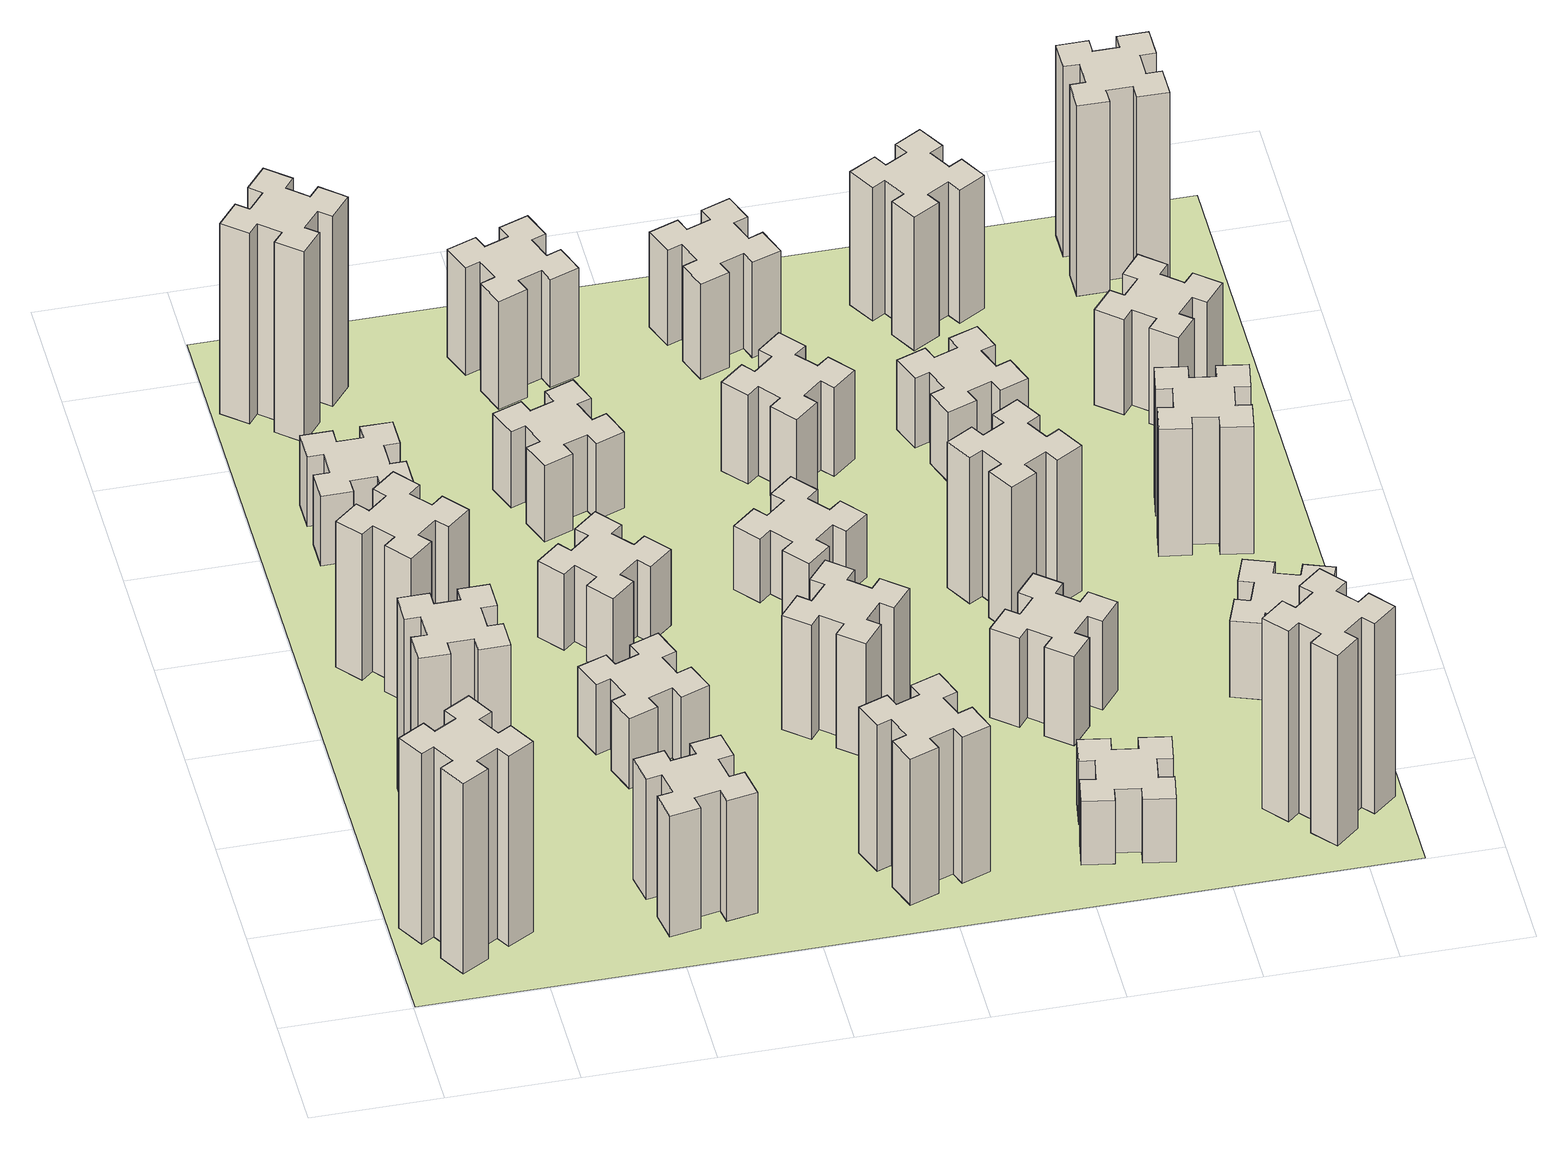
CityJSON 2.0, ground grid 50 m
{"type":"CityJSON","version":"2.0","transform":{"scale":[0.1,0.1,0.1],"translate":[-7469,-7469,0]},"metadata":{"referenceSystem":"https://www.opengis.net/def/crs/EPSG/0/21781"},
"CityObjects":{
"building1":{"type":"Building","attributes":{"class":"1000","function":"1000","usage":"1000","yearOfConstruction":2016,"roofType":"1000","measuredHeight":90,"storeysAboveGround":30,"storeysBelowGround":0},"geometry":[{"type":"Solid","lod":"1","boundaries":[[[[0,1,2,3,4,5,6,7,8,9,10,11,12,13,14,15,16,17,18,19]],[[17,16,20,21]],[[16,15,22,20]],[[15,14,23,22]],[[14,13,24,23]],[[13,12,25,24]],[[12,11,26,25]],[[11,10,27,26]],[[10,9,28,27]],[[9,8,29,28]],[[8,7,30,29]],[[7,6,31,30]],[[6,5,32,31]],[[5,4,33,32]],[[4,3,34,33]],[[3,2,35,34]],[[2,1,36,35]],[[1,0,37,36]],[[0,19,38,37]],[[19,18,39,38]],[[18,17,21,39]],[[24,25,26,27,28,29,30,31,32,33,34,35,36,37,38,39,21,20,22,23]]]]}]},
"building2":{"type":"Building","attributes":{"class":"1000","function":"1000","usage":"1000","yearOfConstruction":2016,"roofType":"1000","measuredHeight":90,"storeysAboveGround":30,"storeysBelowGround":0},"geometry":[{"type":"Solid","lod":"1","boundaries":[[[[40,41,42,43,44,45,46,47,48,49,50,51,52,53,54,55,56,57,58,59]],[[57,56,60,61]],[[56,55,62,60]],[[55,54,63,62]],[[54,53,64,63]],[[53,52,65,64]],[[52,51,66,65]],[[51,50,67,66]],[[50,49,68,67]],[[49,48,69,68]],[[48,47,70,69]],[[47,46,71,70]],[[46,45,72,71]],[[45,44,73,72]],[[44,43,74,73]],[[43,42,75,74]],[[42,41,76,75]],[[41,40,77,76]],[[40,59,78,77]],[[59,58,79,78]],[[58,57,61,79]],[[64,65,66,67,68,69,70,71,72,73,74,75,76,77,78,79,61,60,62,63]]]]}]},
"building3":{"type":"Building","attributes":{"class":"1000","function":"1000","usage":"1000","yearOfConstruction":2016,"roofType":"1000","measuredHeight":69,"storeysAboveGround":30,"storeysBelowGround":0},"geometry":[{"type":"Solid","lod":"1","boundaries":[[[[80,81,82,83,84,85,86,87,88,89,90,91,92,93,94,95,96,97,98,99]],[[97,96,100,101]],[[96,95,102,100]],[[95,94,103,102]],[[94,93,104,103]],[[93,92,105,104]],[[92,91,106,105]],[[91,90,107,106]],[[90,89,108,107]],[[89,88,109,108]],[[88,87,110,109]],[[87,86,111,110]],[[86,85,112,111]],[[85,84,113,112]],[[84,83,114,113]],[[83,82,115,114]],[[82,81,116,115]],[[81,80,117,116]],[[80,99,118,117]],[[99,98,119,118]],[[98,97,101,119]],[[104,105,106,107,108,109,110,111,112,113,114,115,116,117,118,119,101,100,102,103]]]]}]},
"building4":{"type":"Building","attributes":{"class":"1000","function":"1000","usage":"1000","yearOfConstruction":2016,"roofType":"1000","measuredHeight":33,"storeysAboveGround":30,"storeysBelowGround":0},"geometry":[{"type":"Solid","lod":"1","boundaries":[[[[120,121,122,123,124,125,126,127,128,129,130,131,132,133,134,135,136,137,138,139]],[[137,136,140,141]],[[136,135,142,140]],[[135,134,143,142]],[[134,133,144,143]],[[133,132,145,144]],[[132,131,146,145]],[[131,130,147,146]],[[130,129,148,147]],[[129,128,149,148]],[[128,127,150,149]],[[127,126,151,150]],[[126,125,152,151]],[[125,124,153,152]],[[124,123,154,153]],[[123,122,155,154]],[[122,121,156,155]],[[121,120,157,156]],[[120,139,158,157]],[[139,138,159,158]],[[138,137,141,159]],[[144,145,146,147,148,149,150,151,152,153,154,155,156,157,158,159,141,140,142,143]]]]}]},
"building5":{"type":"Building","attributes":{"class":"1000","function":"1000","usage":"1000","yearOfConstruction":2016,"roofType":"1000","measuredHeight":57,"storeysAboveGround":30,"storeysBelowGround":0},"geometry":[{"type":"Solid","lod":"1","boundaries":[[[[160,161,162,163,164,165,166,167,168,169,170,171,172,173,174,175,176,177,178,179]],[[177,176,180,181]],[[176,175,182,180]],[[175,174,183,182]],[[174,173,184,183]],[[173,172,185,184]],[[172,171,186,185]],[[171,170,187,186]],[[170,169,188,187]],[[169,168,189,188]],[[168,167,190,189]],[[167,166,191,190]],[[166,165,192,191]],[[165,164,193,192]],[[164,163,194,193]],[[163,162,195,194]],[[162,161,196,195]],[[161,160,197,196]],[[160,179,198,197]],[[179,178,199,198]],[[178,177,181,199]],[[184,185,186,187,188,189,190,191,192,193,194,195,196,197,198,199,181,180,182,183]]]]}]},
"building6":{"type":"Building","attributes":{"class":"1000","function":"1000","usage":"1000","yearOfConstruction":2016,"roofType":"1000","measuredHeight":90,"storeysAboveGround":30,"storeysBelowGround":0},"geometry":[{"type":"Solid","lod":"1","boundaries":[[[[200,201,202,203,204,205,206,207,208,209,210,211,212,213,214,215,216,217,218,219]],[[217,216,220,221]],[[216,215,222,220]],[[215,214,223,222]],[[214,213,224,223]],[[213,212,225,224]],[[212,211,226,225]],[[211,210,227,226]],[[210,209,228,227]],[[209,208,229,228]],[[208,207,230,229]],[[207,206,231,230]],[[206,205,232,231]],[[205,204,233,232]],[[204,203,234,233]],[[203,202,235,234]],[[202,201,236,235]],[[201,200,237,236]],[[200,219,238,237]],[[219,218,239,238]],[[218,217,221,239]],[[224,225,226,227,228,229,230,231,232,233,234,235,236,237,238,239,221,220,222,223]]]]}]},
"building7":{"type":"Building","attributes":{"class":"1000","function":"1000","usage":"1000","yearOfConstruction":2016,"roofType":"1000","measuredHeight":33,"storeysAboveGround":30,"storeysBelowGround":0},"geometry":[{"type":"Solid","lod":"1","boundaries":[[[[240,241,242,243,244,245,246,247,248,249,250,251,252,253,254,255,256,257,258,259]],[[257,256,260,261]],[[256,255,262,260]],[[255,254,263,262]],[[254,253,264,263]],[[253,252,265,264]],[[252,251,266,265]],[[251,250,267,266]],[[250,249,268,267]],[[249,248,269,268]],[[248,247,270,269]],[[247,246,271,270]],[[246,245,272,271]],[[245,244,273,272]],[[244,243,274,273]],[[243,242,275,274]],[[242,241,276,275]],[[241,240,277,276]],[[240,259,278,277]],[[259,258,279,278]],[[258,257,261,279]],[[264,265,266,267,268,269,270,271,272,273,274,275,276,277,278,279,261,260,262,263]]]]}]},
"building8":{"type":"Building","attributes":{"class":"1000","function":"1000","usage":"1000","yearOfConstruction":2016,"roofType":"1000","measuredHeight":36,"storeysAboveGround":30,"storeysBelowGround":0},"geometry":[{"type":"Solid","lod":"1","boundaries":[[[[280,281,282,283,284,285,286,287,288,289,290,291,292,293,294,295,296,297,298,299]],[[297,296,300,301]],[[296,295,302,300]],[[295,294,303,302]],[[294,293,304,303]],[[293,292,305,304]],[[292,291,306,305]],[[291,290,307,306]],[[290,289,308,307]],[[289,288,309,308]],[[288,287,310,309]],[[287,286,311,310]],[[286,285,312,311]],[[285,284,313,312]],[[284,283,314,313]],[[283,282,315,314]],[[282,281,316,315]],[[281,280,317,316]],[[280,299,318,317]],[[299,298,319,318]],[[298,297,301,319]],[[304,305,306,307,308,309,310,311,312,313,314,315,316,317,318,319,301,300,302,303]]]]}]},
"building9":{"type":"Building","attributes":{"class":"1000","function":"1000","usage":"1000","yearOfConstruction":2016,"roofType":"1000","measuredHeight":36,"storeysAboveGround":30,"storeysBelowGround":0},"geometry":[{"type":"Solid","lod":"1","boundaries":[[[[320,321,322,323,324,325,326,327,328,329,330,331,332,333,334,335,336,337,338,339]],[[337,336,340,341]],[[336,335,342,340]],[[335,334,343,342]],[[334,333,344,343]],[[333,332,345,344]],[[332,331,346,345]],[[331,330,347,346]],[[330,329,348,347]],[[329,328,349,348]],[[328,327,350,349]],[[327,326,351,350]],[[326,325,352,351]],[[325,324,353,352]],[[324,323,354,353]],[[323,322,355,354]],[[322,321,356,355]],[[321,320,357,356]],[[320,339,358,357]],[[339,338,359,358]],[[338,337,341,359]],[[344,345,346,347,348,349,350,351,352,353,354,355,356,357,358,359,341,340,342,343]]]]}]},
"building10":{"type":"Building","attributes":{"class":"1000","function":"1000","usage":"1000","yearOfConstruction":2016,"roofType":"1000","measuredHeight":69,"storeysAboveGround":30,"storeysBelowGround":0},"geometry":[{"type":"Solid","lod":"1","boundaries":[[[[360,361,362,363,364,365,366,367,368,369,370,371,372,373,374,375,376,377,378,379]],[[377,376,380,381]],[[376,375,382,380]],[[375,374,383,382]],[[374,373,384,383]],[[373,372,385,384]],[[372,371,386,385]],[[371,370,387,386]],[[370,369,388,387]],[[369,368,389,388]],[[368,367,390,389]],[[367,366,391,390]],[[366,365,392,391]],[[365,364,393,392]],[[364,363,394,393]],[[363,362,395,394]],[[362,361,396,395]],[[361,360,397,396]],[[360,379,398,397]],[[379,378,399,398]],[[378,377,381,399]],[[384,385,386,387,388,389,390,391,392,393,394,395,396,397,398,399,381,380,382,383]]]]}]},
"building11":{"type":"Building","attributes":{"class":"1000","function":"1000","usage":"1000","yearOfConstruction":2016,"roofType":"1000","measuredHeight":51,"storeysAboveGround":30,"storeysBelowGround":0},"geometry":[{"type":"Solid","lod":"1","boundaries":[[[[400,401,402,403,404,405,406,407,408,409,410,411,412,413,414,415,416,417,418,419]],[[417,416,420,421]],[[416,415,422,420]],[[415,414,423,422]],[[414,413,424,423]],[[413,412,425,424]],[[412,411,426,425]],[[411,410,427,426]],[[410,409,428,427]],[[409,408,429,428]],[[408,407,430,429]],[[407,406,431,430]],[[406,405,432,431]],[[405,404,433,432]],[[404,403,434,433]],[[403,402,435,434]],[[402,401,436,435]],[[401,400,437,436]],[[400,419,438,437]],[[419,418,439,438]],[[418,417,421,439]],[[424,425,426,427,428,429,430,431,432,433,434,435,436,437,438,439,421,420,422,423]]]]}]},
"building12":{"type":"Building","attributes":{"class":"1000","function":"1000","usage":"1000","yearOfConstruction":2016,"roofType":"1000","measuredHeight":54,"storeysAboveGround":30,"storeysBelowGround":0},"geometry":[{"type":"Solid","lod":"1","boundaries":[[[[440,441,442,443,444,445,446,447,448,449,450,451,452,453,454,455,456,457,458,459]],[[457,456,460,461]],[[456,455,462,460]],[[455,454,463,462]],[[454,453,464,463]],[[453,452,465,464]],[[452,451,466,465]],[[451,450,467,466]],[[450,449,468,467]],[[449,448,469,468]],[[448,447,470,469]],[[447,446,471,470]],[[446,445,472,471]],[[445,444,473,472]],[[444,443,474,473]],[[443,442,475,474]],[[442,441,476,475]],[[441,440,477,476]],[[440,459,478,477]],[[459,458,479,478]],[[458,457,461,479]],[[464,465,466,467,468,469,470,471,472,473,474,475,476,477,478,479,461,460,462,463]]]]}]},
"building13":{"type":"Building","attributes":{"class":"1000","function":"1000","usage":"1000","yearOfConstruction":2016,"roofType":"1000","measuredHeight":30,"storeysAboveGround":30,"storeysBelowGround":0},"geometry":[{"type":"Solid","lod":"1","boundaries":[[[[480,481,482,483,484,485,486,487,488,489,490,491,492,493,494,495,496,497,498,499]],[[497,496,500,501]],[[496,495,502,500]],[[495,494,503,502]],[[494,493,504,503]],[[493,492,505,504]],[[492,491,506,505]],[[491,490,507,506]],[[490,489,508,507]],[[489,488,509,508]],[[488,487,510,509]],[[487,486,511,510]],[[486,485,512,511]],[[485,484,513,512]],[[484,483,514,513]],[[483,482,515,514]],[[482,481,516,515]],[[481,480,517,516]],[[480,499,518,517]],[[499,498,519,518]],[[498,497,501,519]],[[504,505,506,507,508,509,510,511,512,513,514,515,516,517,518,519,501,500,502,503]]]]}]},
"building14":{"type":"Building","attributes":{"class":"1000","function":"1000","usage":"1000","yearOfConstruction":2016,"roofType":"1000","measuredHeight":42,"storeysAboveGround":30,"storeysBelowGround":0},"geometry":[{"type":"Solid","lod":"1","boundaries":[[[[520,521,522,523,524,525,526,527,528,529,530,531,532,533,534,535,536,537,538,539]],[[537,536,540,541]],[[536,535,542,540]],[[535,534,543,542]],[[534,533,544,543]],[[533,532,545,544]],[[532,531,546,545]],[[531,530,547,546]],[[530,529,548,547]],[[529,528,549,548]],[[528,527,550,549]],[[527,526,551,550]],[[526,525,552,551]],[[525,524,553,552]],[[524,523,554,553]],[[523,522,555,554]],[[522,521,556,555]],[[521,520,557,556]],[[520,539,558,557]],[[539,538,559,558]],[[538,537,541,559]],[[544,545,546,547,548,549,550,551,552,553,554,555,556,557,558,559,541,540,542,543]]]]}]},
"building15":{"type":"Building","attributes":{"class":"1000","function":"1000","usage":"1000","yearOfConstruction":2016,"roofType":"1000","measuredHeight":30,"storeysAboveGround":30,"storeysBelowGround":0},"geometry":[{"type":"Solid","lod":"1","boundaries":[[[[560,561,562,563,564,565,566,567,568,569,570,571,572,573,574,575,576,577,578,579]],[[577,576,580,581]],[[576,575,582,580]],[[575,574,583,582]],[[574,573,584,583]],[[573,572,585,584]],[[572,571,586,585]],[[571,570,587,586]],[[570,569,588,587]],[[569,568,589,588]],[[568,567,590,589]],[[567,566,591,590]],[[566,565,592,591]],[[565,564,593,592]],[[564,563,594,593]],[[563,562,595,594]],[[562,561,596,595]],[[561,560,597,596]],[[560,579,598,597]],[[579,578,599,598]],[[578,577,581,599]],[[584,585,586,587,588,589,590,591,592,593,594,595,596,597,598,599,581,580,582,583]]]]}]},
"building16":{"type":"Building","attributes":{"class":"1000","function":"1000","usage":"1000","yearOfConstruction":2016,"roofType":"1000","measuredHeight":45,"storeysAboveGround":30,"storeysBelowGround":0},"geometry":[{"type":"Solid","lod":"1","boundaries":[[[[600,601,602,603,604,605,606,607,608,609,610,611,612,613,614,615,616,617,618,619]],[[617,616,620,621]],[[616,615,622,620]],[[615,614,623,622]],[[614,613,624,623]],[[613,612,625,624]],[[612,611,626,625]],[[611,610,627,626]],[[610,609,628,627]],[[609,608,629,628]],[[608,607,630,629]],[[607,606,631,630]],[[606,605,632,631]],[[605,604,633,632]],[[604,603,634,633]],[[603,602,635,634]],[[602,601,636,635]],[[601,600,637,636]],[[600,619,638,637]],[[619,618,639,638]],[[618,617,621,639]],[[624,625,626,627,628,629,630,631,632,633,634,635,636,637,638,639,621,620,622,623]]]]}]},
"building17":{"type":"Building","attributes":{"class":"1000","function":"1000","usage":"1000","yearOfConstruction":2016,"roofType":"1000","measuredHeight":42,"storeysAboveGround":30,"storeysBelowGround":0},"geometry":[{"type":"Solid","lod":"1","boundaries":[[[[640,641,642,643,644,645,646,647,648,649,650,651,652,653,654,655,656,657,658,659]],[[657,656,660,661]],[[656,655,662,660]],[[655,654,663,662]],[[654,653,664,663]],[[653,652,665,664]],[[652,651,666,665]],[[651,650,667,666]],[[650,649,668,667]],[[649,648,669,668]],[[648,647,670,669]],[[647,646,671,670]],[[646,645,672,671]],[[645,644,673,672]],[[644,643,674,673]],[[643,642,675,674]],[[642,641,676,675]],[[641,640,677,676]],[[640,659,678,677]],[[659,658,679,678]],[[658,657,661,679]],[[664,665,666,667,668,669,670,671,672,673,674,675,676,677,678,679,661,660,662,663]]]]}]},
"building18":{"type":"Building","attributes":{"class":"1000","function":"1000","usage":"1000","yearOfConstruction":2016,"roofType":"1000","measuredHeight":69,"storeysAboveGround":30,"storeysBelowGround":0},"geometry":[{"type":"Solid","lod":"1","boundaries":[[[[680,681,682,683,684,685,686,687,688,689,690,691,692,693,694,695,696,697,698,699]],[[697,696,700,701]],[[696,695,702,700]],[[695,694,703,702]],[[694,693,704,703]],[[693,692,705,704]],[[692,691,706,705]],[[691,690,707,706]],[[690,689,708,707]],[[689,688,709,708]],[[688,687,710,709]],[[687,686,711,710]],[[686,685,712,711]],[[685,684,713,712]],[[684,683,714,713]],[[683,682,715,714]],[[682,681,716,715]],[[681,680,717,716]],[[680,699,718,717]],[[699,698,719,718]],[[698,697,701,719]],[[704,705,706,707,708,709,710,711,712,713,714,715,716,717,718,719,701,700,702,703]]]]}]},
"building19":{"type":"Building","attributes":{"class":"1000","function":"1000","usage":"1000","yearOfConstruction":2016,"roofType":"1000","measuredHeight":33,"storeysAboveGround":30,"storeysBelowGround":0},"geometry":[{"type":"Solid","lod":"1","boundaries":[[[[720,721,722,723,724,725,726,727,728,729,730,731,732,733,734,735,736,737,738,739]],[[737,736,740,741]],[[736,735,742,740]],[[735,734,743,742]],[[734,733,744,743]],[[733,732,745,744]],[[732,731,746,745]],[[731,730,747,746]],[[730,729,748,747]],[[729,728,749,748]],[[728,727,750,749]],[[727,726,751,750]],[[726,725,752,751]],[[725,724,753,752]],[[724,723,754,753]],[[723,722,755,754]],[[722,721,756,755]],[[721,720,757,756]],[[720,739,758,757]],[[739,738,759,758]],[[738,737,741,759]],[[744,745,746,747,748,749,750,751,752,753,754,755,756,757,758,759,741,740,742,743]]]]}]},
"building20":{"type":"Building","attributes":{"class":"1000","function":"1000","usage":"1000","yearOfConstruction":2016,"roofType":"1000","measuredHeight":90,"storeysAboveGround":30,"storeysBelowGround":0},"geometry":[{"type":"Solid","lod":"1","boundaries":[[[[760,761,762,763,764,765,766,767,768,769,770,771,772,773,774,775,776,777,778,779]],[[777,776,780,781]],[[776,775,782,780]],[[775,774,783,782]],[[774,773,784,783]],[[773,772,785,784]],[[772,771,786,785]],[[771,770,787,786]],[[770,769,788,787]],[[769,768,789,788]],[[768,767,790,789]],[[767,766,791,790]],[[766,765,792,791]],[[765,764,793,792]],[[764,763,794,793]],[[763,762,795,794]],[[762,761,796,795]],[[761,760,797,796]],[[760,779,798,797]],[[779,778,799,798]],[[778,777,781,799]],[[784,785,786,787,788,789,790,791,792,793,794,795,796,797,798,799,781,780,782,783]]]]}]},
"building21":{"type":"Building","attributes":{"class":"1000","function":"1000","usage":"1000","yearOfConstruction":2016,"roofType":"1000","measuredHeight":63,"storeysAboveGround":30,"storeysBelowGround":0},"geometry":[{"type":"Solid","lod":"1","boundaries":[[[[800,801,802,803,804,805,806,807,808,809,810,811,812,813,814,815,816,817,818,819]],[[817,816,820,821]],[[816,815,822,820]],[[815,814,823,822]],[[814,813,824,823]],[[813,812,825,824]],[[812,811,826,825]],[[811,810,827,826]],[[810,809,828,827]],[[809,808,829,828]],[[808,807,830,829]],[[807,806,831,830]],[[806,805,832,831]],[[805,804,833,832]],[[804,803,834,833]],[[803,802,835,834]],[[802,801,836,835]],[[801,800,837,836]],[[800,819,838,837]],[[819,818,839,838]],[[818,817,821,839]],[[824,825,826,827,828,829,830,831,832,833,834,835,836,837,838,839,821,820,822,823]]]]}]},
"building22":{"type":"Building","attributes":{"class":"1000","function":"1000","usage":"1000","yearOfConstruction":2016,"roofType":"1000","measuredHeight":36,"storeysAboveGround":30,"storeysBelowGround":0},"geometry":[{"type":"Solid","lod":"1","boundaries":[[[[840,841,842,843,844,845,846,847,848,849,850,851,852,853,854,855,856,857,858,859]],[[857,856,860,861]],[[856,855,862,860]],[[855,854,863,862]],[[854,853,864,863]],[[853,852,865,864]],[[852,851,866,865]],[[851,850,867,866]],[[850,849,868,867]],[[849,848,869,868]],[[848,847,870,869]],[[847,846,871,870]],[[846,845,872,871]],[[845,844,873,872]],[[844,843,874,873]],[[843,842,875,874]],[[842,841,876,875]],[[841,840,877,876]],[[840,859,878,877]],[[859,858,879,878]],[[858,857,861,879]],[[864,865,866,867,868,869,870,871,872,873,874,875,876,877,878,879,861,860,862,863]]]]}]},
"building23":{"type":"Building","attributes":{"class":"1000","function":"1000","usage":"1000","yearOfConstruction":2016,"roofType":"1000","measuredHeight":60,"storeysAboveGround":30,"storeysBelowGround":0},"geometry":[{"type":"Solid","lod":"1","boundaries":[[[[880,881,882,883,884,885,886,887,888,889,890,891,892,893,894,895,896,897,898,899]],[[897,896,900,901]],[[896,895,902,900]],[[895,894,903,902]],[[894,893,904,903]],[[893,892,905,904]],[[892,891,906,905]],[[891,890,907,906]],[[890,889,908,907]],[[889,888,909,908]],[[888,887,910,909]],[[887,886,911,910]],[[886,885,912,911]],[[885,884,913,912]],[[884,883,914,913]],[[883,882,915,914]],[[882,881,916,915]],[[881,880,917,916]],[[880,899,918,917]],[[899,898,919,918]],[[898,897,901,919]],[[904,905,906,907,908,909,910,911,912,913,914,915,916,917,918,919,901,900,902,903]]]]}]},
"building24":{"type":"Building","attributes":{"class":"1000","function":"1000","usage":"1000","yearOfConstruction":2016,"roofType":"1000","measuredHeight":45,"storeysAboveGround":30,"storeysBelowGround":0},"geometry":[{"type":"Solid","lod":"1","boundaries":[[[[920,921,922,923,924,925,926,927,928,929,930,931,932,933,934,935,936,937,938,939]],[[937,936,940,941]],[[936,935,942,940]],[[935,934,943,942]],[[934,933,944,943]],[[933,932,945,944]],[[932,931,946,945]],[[931,930,947,946]],[[930,929,948,947]],[[929,928,949,948]],[[928,927,950,949]],[[927,926,951,950]],[[926,925,952,951]],[[925,924,953,952]],[[924,923,954,953]],[[923,922,955,954]],[[922,921,956,955]],[[921,920,957,956]],[[920,939,958,957]],[[939,938,959,958]],[[938,937,941,959]],[[944,945,946,947,948,949,950,951,952,953,954,955,956,957,958,959,941,940,942,943]]]]}]},
"building25":{"type":"Building","attributes":{"class":"1000","function":"1000","usage":"1000","yearOfConstruction":2016,"roofType":"1000","measuredHeight":90,"storeysAboveGround":30,"storeysBelowGround":0},"geometry":[{"type":"Solid","lod":"1","boundaries":[[[[960,961,962,963,964,965,966,967,968,969,970,971,972,973,974,975,976,977,978,979]],[[977,976,980,981]],[[976,975,982,980]],[[975,974,983,982]],[[974,973,984,983]],[[973,972,985,984]],[[972,971,986,985]],[[971,970,987,986]],[[970,969,988,987]],[[969,968,989,988]],[[968,967,990,989]],[[967,966,991,990]],[[966,965,992,991]],[[965,964,993,992]],[[964,963,994,993]],[[963,962,995,994]],[[962,961,996,995]],[[961,960,997,996]],[[960,979,998,997]],[[979,978,999,998]],[[978,977,981,999]],[[984,985,986,987,988,989,990,991,992,993,994,995,996,997,998,999,981,980,982,983]]]]}]},
"landuse1":{"type":"LandUse","attributes":{"name":"plot1","function":"1010"},"geometry":[{"type":"MultiSurface","lod":"1","boundaries":[[[1000,1001,1002,1003]]]}]}
},
"vertices":[
[155,364,0],[205,277,0],[153,247,0],[213,143,0],[317,203,0],[287,255,0],[374,305,0],[404,253,0],[508,313,0],[448,417,0],[396,387,0],[346,474,0],[398,504,0],[338,608,0],[234,548,0],[264,496,0],[177,446,0],[147,498,0],[43,438,0],[103,334,0],[177,446,900],[147,498,900],[264,496,900],[234,548,900],[338,608,900],[398,504,900],[346,474,900],[396,387,900],[448,417,900],[508,313,900],[404,253,900],[374,305,900],[287,255,900],[317,203,900],[213,143,900],[153,247,900],[205,277,900],[155,364,900],[103,334,900],[43,438,900],
[265,1065,0],[265,965,0],[205,965,0],[205,845,0],[325,845,0],[325,905,0],[425,905,0],[425,845,0],[545,845,0],[545,965,0],[485,965,0],[485,1065,0],[545,1065,0],[545,1185,0],[425,1185,0],[425,1125,0],[325,1125,0],[325,1185,0],[205,1185,0],[205,1065,0],[325,1125,900],[325,1185,900],[425,1125,900],[425,1185,900],[545,1185,900],[545,1065,900],[485,1065,900],[485,965,900],[545,965,900],[545,845,900],[425,845,900],[425,905,900],[325,905,900],[325,845,900],[205,845,900],[205,965,900],[265,965,900],[265,1065,900],[205,1065,900],[205,1185,900],
[492,1888,0],[427,1964,0],[473,2003,0],[396,2095,0],[304,2018,0],[343,1972,0],[266,1907,0],[228,1953,0],[136,1876,0],[213,1784,0],[259,1823,0],[323,1746,0],[277,1708,0],[354,1616,0],[446,1693,0],[408,1739,0],[484,1803,0],[523,1757,0],[615,1834,0],[538,1926,0],[484,1803,690],[523,1757,690],[408,1739,690],[446,1693,690],[354,1616,690],[277,1708,690],[323,1746,690],[259,1823,690],[213,1784,690],[136,1876,690],[228,1953,690],[266,1907,690],[343,1972,690],[304,2018,690],[396,2095,690],[473,2003,690],[427,1964,690],[492,1888,690],[538,1926,690],[615,1834,690],
[485,2545,0],[485,2645,0],[545,2645,0],[545,2765,0],[425,2765,0],[425,2705,0],[325,2705,0],[325,2765,0],[205,2765,0],[205,2645,0],[265,2645,0],[265,2545,0],[205,2545,0],[205,2425,0],[325,2425,0],[325,2485,0],[425,2485,0],[425,2425,0],[545,2425,0],[545,2545,0],[425,2485,330],[425,2425,330],[325,2485,330],[325,2425,330],[205,2425,330],[205,2545,330],[265,2545,330],[265,2645,330],[205,2645,330],[205,2765,330],[325,2765,330],[325,2705,330],[425,2705,330],[425,2765,330],[545,2765,330],[545,2645,330],[485,2645,330],[485,2545,330],[545,2545,330],[545,2425,330],
[1085,258,0],[1184,276,0],[1194,217,0],[1312,237,0],[1291,356,0],[1232,345,0],[1215,444,0],[1274,454,0],[1253,572,0],[1135,551,0],[1145,492,0],[1047,475,0],[1037,534,0],[918,513,0],[939,395,0],[998,405,0],[1016,307,0],[957,297,0],[977,178,0],[1096,199,0],[1016,307,570],[957,297,570],[998,405,570],[939,395,570],[918,513,570],[1037,534,570],[1047,475,570],[1145,492,570],[1135,551,570],[1253,572,570],[1274,454,570],[1215,444,570],[1232,345,570],[1291,356,570],[1312,237,570],[1194,217,570],[1184,276,570],[1085,258,570],[1096,199,570],[977,178,570],
[384,3387,0],[308,3452,0],[346,3498,0],[254,3575,0],[177,3483,0],[223,3444,0],[159,3368,0],[113,3406,0],[36,3314,0],[128,3237,0],[166,3283,0],[243,3219,0],[204,3173,0],[296,3096,0],[373,3188,0],[327,3226,0],[392,3303,0],[438,3264,0],[515,3356,0],[423,3433,0],[392,3303,900],[438,3264,900],[327,3226,900],[373,3188,900],[296,3096,900],[204,3173,900],[243,3219,900],[166,3283,900],[128,3237,900],[36,3314,900],[113,3406,900],[159,3368,900],[223,3444,900],[177,3483,900],[254,3575,900],[346,3498,900],[308,3452,900],[384,3387,900],[423,3433,900],[515,3356,900],
[1125,1336,0],[1031,1302,0],[1010,1358,0],[897,1317,0],[939,1204,0],[995,1225,0],[1029,1131,0],[973,1110,0],[1014,997,0],[1127,1039,0],[1106,1095,0],[1200,1129,0],[1220,1073,0],[1333,1114,0],[1292,1227,0],[1236,1206,0],[1202,1300,0],[1258,1320,0],[1217,1433,0],[1104,1392,0],[1202,1300,330],[1258,1320,330],[1236,1206,330],[1292,1227,330],[1333,1114,330],[1220,1073,330],[1200,1129,330],[1106,1095,330],[1127,1039,330],[1014,997,330],[973,1110,330],[1029,1131,330],[995,1225,330],[939,1204,330],[897,1317,330],[1010,1358,330],[1031,1302,330],[1125,1336,330],[1104,1392,330],[1217,1433,330],
[1083,1972,0],[1006,1907,0],[968,1953,0],[876,1876,0],[953,1784,0],[999,1823,0],[1063,1746,0],[1017,1708,0],[1094,1616,0],[1186,1693,0],[1148,1739,0],[1224,1803,0],[1263,1757,0],[1355,1834,0],[1278,1926,0],[1232,1888,0],[1167,1964,0],[1213,2003,0],[1136,2095,0],[1044,2018,0],[1167,1964,360],[1213,2003,360],[1232,1888,360],[1278,1926,360],[1355,1834,360],[1263,1757,360],[1224,1803,360],[1148,1739,360],[1186,1693,360],[1094,1616,360],[1017,1708,360],[1063,1746,360],[999,1823,360],[953,1784,360],[876,1876,360],[968,1953,360],[1006,1907,360],[1083,1972,360],[1044,2018,360],[1136,2095,360],
[1106,2475,0],[1200,2509,0],[1220,2453,0],[1333,2494,0],[1292,2607,0],[1236,2586,0],[1202,2680,0],[1258,2700,0],[1217,2813,0],[1104,2772,0],[1125,2716,0],[1031,2682,0],[1010,2738,0],[897,2697,0],[939,2584,0],[995,2605,0],[1029,2511,0],[973,2490,0],[1014,2377,0],[1127,2419,0],[1029,2511,360],[973,2490,360],[995,2605,360],[939,2584,360],[897,2697,360],[1010,2738,360],[1031,2682,360],[1125,2716,360],[1104,2772,360],[1217,2813,360],[1258,2700,360],[1202,2680,360],[1236,2586,360],[1292,2607,360],[1333,2494,360],[1220,2453,360],[1200,2509,360],[1106,2475,360],[1127,2419,360],[1014,2377,360],
[1965,496,0],[1871,462,0],[1850,518,0],[1737,477,0],[1779,364,0],[1835,385,0],[1869,291,0],[1813,270,0],[1854,157,0],[1967,199,0],[1946,255,0],[2040,289,0],[2060,233,0],[2173,274,0],[2132,387,0],[2076,366,0],[2042,460,0],[2098,480,0],[2057,593,0],[1944,552,0],[2042,460,690],[2098,480,690],[2076,366,690],[2132,387,690],[2173,274,690],[2060,233,690],[2040,289,690],[1946,255,690],[1967,199,690],[1854,157,690],[1813,270,690],[1869,291,690],[1835,385,690],[1779,364,690],[1737,477,690],[1850,518,690],[1871,462,690],[1965,496,690],[1944,552,690],[2057,593,690],
[1125,3456,0],[1031,3422,0],[1010,3478,0],[897,3437,0],[939,3324,0],[995,3345,0],[1029,3251,0],[973,3230,0],[1014,3117,0],[1127,3159,0],[1106,3215,0],[1200,3249,0],[1220,3193,0],[1333,3234,0],[1292,3347,0],[1236,3326,0],[1202,3420,0],[1258,3440,0],[1217,3553,0],[1104,3512,0],[1202,3420,510],[1258,3440,510],[1236,3326,510],[1292,3347,510],[1333,3234,510],[1220,3193,510],[1200,3249,510],[1106,3215,510],[1127,3159,510],[1014,3117,510],[973,3230,510],[1029,3251,510],[995,3345,510],[939,3324,510],[897,3437,510],[1010,3478,510],[1031,3422,510],[1125,3456,510],[1104,3512,510],[1217,3553,510],
[1746,1163,0],[1823,1099,0],[1784,1053,0],[1876,976,0],[1953,1068,0],[1907,1106,0],[1972,1183,0],[2018,1144,0],[2095,1236,0],[2003,1313,0],[1964,1267,0],[1888,1332,0],[1926,1378,0],[1834,1455,0],[1757,1363,0],[1803,1324,0],[1739,1248,0],[1693,1286,0],[1616,1194,0],[1708,1117,0],[1739,1248,540],[1693,1286,540],[1803,1324,540],[1757,1363,540],[1834,1455,540],[1926,1378,540],[1888,1332,540],[1964,1267,540],[2003,1313,540],[2095,1236,540],[2018,1144,540],[1972,1183,540],[1907,1106,540],[1953,1068,540],[1876,976,540],[1784,1053,540],[1823,1099,540],[1746,1163,540],[1708,1117,540],[1616,1194,540],
[1972,1988,0],[1907,2064,0],[1953,2103,0],[1876,2195,0],[1784,2118,0],[1823,2072,0],[1746,2007,0],[1708,2053,0],[1616,1976,0],[1693,1884,0],[1739,1923,0],[1803,1846,0],[1757,1808,0],[1834,1716,0],[1926,1793,0],[1888,1839,0],[1964,1903,0],[2003,1857,0],[2095,1934,0],[2018,2026,0],[1964,1903,300],[2003,1857,300],[1888,1839,300],[1926,1793,300],[1834,1716,300],[1757,1808,300],[1803,1846,300],[1739,1923,300],[1693,1884,300],[1616,1976,300],[1708,2053,300],[1746,2007,300],[1823,2072,300],[1784,2118,300],[1876,2195,300],[1953,2103,300],[1907,2064,300],[1972,1988,300],[2018,2026,300],[2095,1934,300],
[1988,2479,0],[2064,2543,0],[2103,2497,0],[2195,2574,0],[2118,2666,0],[2072,2628,0],[2007,2704,0],[2053,2743,0],[1976,2835,0],[1884,2758,0],[1923,2712,0],[1846,2647,0],[1808,2693,0],[1716,2616,0],[1793,2524,0],[1839,2563,0],[1903,2486,0],[1857,2448,0],[1934,2356,0],[2026,2433,0],[1903,2486,420],[1857,2448,420],[1839,2563,420],[1793,2524,420],[1716,2616,420],[1808,2693,420],[1846,2647,420],[1923,2712,420],[1884,2758,420],[1976,2835,420],[2053,2743,420],[2007,2704,420],[2072,2628,420],[2118,2666,420],[2195,2574,420],[2103,2497,420],[2064,2543,420],[1988,2479,420],[2026,2433,420],[1934,2356,420],
[2596,444,0],[2578,345,0],[2519,356,0],[2498,237,0],[2617,217,0],[2627,276,0],[2725,258,0],[2715,199,0],[2833,178,0],[2854,297,0],[2795,307,0],[2812,405,0],[2871,395,0],[2892,513,0],[2774,534,0],[2764,475,0],[2665,492,0],[2676,551,0],[2557,572,0],[2537,454,0],[2665,492,300],[2676,551,300],[2764,475,300],[2774,534,300],[2892,513,300],[2871,395,300],[2812,405,300],[2795,307,300],[2854,297,300],[2833,178,300],[2715,199,300],[2725,258,300],[2627,276,300],[2617,217,300],[2498,237,300],[2519,356,300],[2578,345,300],[2596,444,300],[2537,454,300],[2557,572,300],
[1865,3456,0],[1771,3422,0],[1750,3478,0],[1637,3437,0],[1679,3324,0],[1735,3345,0],[1769,3251,0],[1713,3230,0],[1754,3117,0],[1867,3159,0],[1846,3215,0],[1940,3249,0],[1960,3193,0],[2073,3234,0],[2032,3347,0],[1976,3326,0],[1942,3420,0],[1998,3440,0],[1957,3553,0],[1844,3512,0],[1942,3420,450],[1998,3440,450],[1976,3326,450],[2032,3347,450],[2073,3234,450],[1960,3193,450],[1940,3249,450],[1846,3215,450],[1867,3159,450],[1754,3117,450],[1713,3230,450],[1769,3251,450],[1735,3345,450],[1679,3324,450],[1637,3437,450],[1750,3478,450],[1771,3422,450],[1865,3456,450],[1844,3512,450],[1957,3553,450],
[2647,1006,0],[2712,1083,0],[2758,1044,0],[2835,1136,0],[2743,1213,0],[2704,1167,0],[2628,1232,0],[2666,1278,0],[2574,1355,0],[2497,1263,0],[2543,1224,0],[2479,1148,0],[2433,1186,0],[2356,1094,0],[2448,1017,0],[2486,1063,0],[2563,999,0],[2524,953,0],[2616,876,0],[2693,968,0],[2563,999,420],[2524,953,420],[2486,1063,420],[2448,1017,420],[2356,1094,420],[2433,1186,420],[2479,1148,420],[2543,1224,420],[2497,1263,420],[2574,1355,420],[2666,1278,420],[2628,1232,420],[2704,1167,420],[2743,1213,420],[2835,1136,420],[2758,1044,420],[2712,1083,420],[2647,1006,420],[2693,968,420],[2616,876,420],
[2475,1744,0],[2525,1657,0],[2473,1627,0],[2533,1523,0],[2637,1583,0],[2607,1635,0],[2694,1685,0],[2724,1633,0],[2828,1693,0],[2768,1797,0],[2716,1767,0],[2666,1854,0],[2718,1884,0],[2658,1988,0],[2554,1928,0],[2584,1876,0],[2497,1826,0],[2467,1878,0],[2363,1818,0],[2423,1714,0],[2497,1826,690],[2467,1878,690],[2584,1876,690],[2554,1928,690],[2658,1988,690],[2718,1884,690],[2666,1854,690],[2716,1767,690],[2768,1797,690],[2828,1693,690],[2724,1633,690],[2694,1685,690],[2607,1635,690],[2637,1583,690],[2533,1523,690],[2473,1627,690],[2525,1657,690],[2475,1744,690],[2423,1714,690],[2363,1818,690],
[2586,2475,0],[2680,2509,0],[2700,2453,0],[2813,2494,0],[2772,2607,0],[2716,2586,0],[2682,2680,0],[2738,2700,0],[2697,2813,0],[2584,2772,0],[2605,2716,0],[2511,2682,0],[2490,2738,0],[2377,2697,0],[2419,2584,0],[2475,2605,0],[2509,2511,0],[2453,2490,0],[2494,2377,0],[2607,2419,0],[2509,2511,330],[2453,2490,330],[2475,2605,330],[2419,2584,330],[2377,2697,330],[2490,2738,330],[2511,2682,330],[2605,2716,330],[2584,2772,330],[2697,2813,330],[2738,2700,330],[2682,2680,330],[2716,2586,330],[2772,2607,330],[2813,2494,330],[2700,2453,330],[2680,2509,330],[2586,2475,330],[2607,2419,330],[2494,2377,330],
[3468,259,0],[3544,323,0],[3583,277,0],[3675,354,0],[3598,446,0],[3552,408,0],[3487,484,0],[3533,523,0],[3456,615,0],[3364,538,0],[3403,492,0],[3326,427,0],[3288,473,0],[3196,396,0],[3273,304,0],[3319,343,0],[3383,266,0],[3337,228,0],[3414,136,0],[3506,213,0],[3383,266,900],[3337,228,900],[3319,343,900],[3273,304,900],[3196,396,900],[3288,473,900],[3326,427,900],[3403,492,900],[3364,538,900],[3456,615,900],[3533,523,900],[3487,484,900],[3552,408,900],[3598,446,900],[3675,354,900],[3583,277,900],[3544,323,900],[3468,259,900],[3506,213,900],[3414,136,900],
[2716,3347,0],[2666,3434,0],[2718,3464,0],[2658,3568,0],[2554,3508,0],[2584,3456,0],[2497,3406,0],[2467,3458,0],[2363,3398,0],[2423,3294,0],[2475,3324,0],[2525,3237,0],[2473,3207,0],[2533,3103,0],[2637,3163,0],[2607,3215,0],[2694,3265,0],[2724,3213,0],[2828,3273,0],[2768,3377,0],[2694,3265,630],[2724,3213,630],[2607,3215,630],[2637,3163,630],[2533,3103,630],[2473,3207,630],[2525,3237,630],[2475,3324,630],[2423,3294,630],[2363,3398,630],[2467,3458,630],[2497,3406,630],[2584,3456,630],[2554,3508,630],[2658,3568,630],[2718,3464,630],[2666,3434,630],[2716,3347,630],[2768,3377,630],[2828,3273,630],
[3351,1029,0],[3445,995,0],[3424,939,0],[3537,897,0],[3578,1010,0],[3522,1031,0],[3556,1125,0],[3612,1104,0],[3653,1217,0],[3540,1258,0],[3520,1202,0],[3426,1236,0],[3447,1292,0],[3334,1333,0],[3293,1220,0],[3349,1200,0],[3315,1106,0],[3259,1127,0],[3217,1014,0],[3330,973,0],[3315,1106,360],[3259,1127,360],[3349,1200,360],[3293,1220,360],[3334,1333,360],[3447,1292,360],[3426,1236,360],[3520,1202,360],[3540,1258,360],[3653,1217,360],[3612,1104,360],[3556,1125,360],[3522,1031,360],[3578,1010,360],[3537,897,360],[3424,939,360],[3445,995,360],[3351,1029,360],[3330,973,360],[3217,1014,360],
[3267,1856,0],[3365,1838,0],[3355,1779,0],[3473,1758,0],[3494,1877,0],[3435,1887,0],[3452,1985,0],[3511,1975,0],[3532,2093,0],[3414,2114,0],[3404,2055,0],[3305,2072,0],[3316,2131,0],[3197,2152,0],[3177,2034,0],[3236,2024,0],[3218,1925,0],[3159,1936,0],[3138,1817,0],[3257,1797,0],[3218,1925,600],[3159,1936,600],[3236,2024,600],[3177,2034,600],[3197,2152,600],[3316,2131,600],[3305,2072,600],[3404,2055,600],[3414,2114,600],[3532,2093,600],[3511,1975,600],[3452,1985,600],[3435,1887,600],[3494,1877,600],[3473,1758,600],[3355,1779,600],[3365,1838,600],[3267,1856,600],[3257,1797,600],[3138,1817,600],
[3444,2747,0],[3368,2812,0],[3406,2858,0],[3314,2935,0],[3237,2843,0],[3283,2804,0],[3219,2728,0],[3173,2766,0],[3096,2674,0],[3188,2597,0],[3226,2643,0],[3303,2579,0],[3264,2533,0],[3356,2456,0],[3433,2548,0],[3387,2586,0],[3452,2663,0],[3498,2624,0],[3575,2716,0],[3483,2793,0],[3452,2663,450],[3498,2624,450],[3387,2586,450],[3433,2548,450],[3356,2456,450],[3264,2533,450],[3303,2579,450],[3226,2643,450],[3188,2597,450],[3096,2674,450],[3173,2766,450],[3219,2728,450],[3283,2804,450],[3237,2843,450],[3314,2935,450],[3406,2858,450],[3368,2812,450],[3444,2747,450],[3483,2793,450],[3575,2716,450],
[3285,3325,0],[3385,3325,0],[3385,3265,0],[3505,3265,0],[3505,3385,0],[3445,3385,0],[3445,3485,0],[3505,3485,0],[3505,3605,0],[3385,3605,0],[3385,3545,0],[3285,3545,0],[3285,3605,0],[3165,3605,0],[3165,3485,0],[3225,3485,0],[3225,3385,0],[3165,3385,0],[3165,3265,0],[3285,3265,0],[3225,3385,900],[3165,3385,900],[3225,3485,900],[3165,3485,900],[3165,3605,900],[3285,3605,900],[3285,3545,900],[3385,3545,900],[3385,3605,900],[3505,3605,900],[3505,3485,900],[3445,3485,900],[3445,3385,900],[3505,3385,900],[3505,3265,900],[3385,3265,900],[3385,3325,900],[3285,3325,900],[3285,3265,900],[3165,3265,900],
[5,3705,0],[3705,3705,0],[3705,5,0],[5,5,0]
]}
